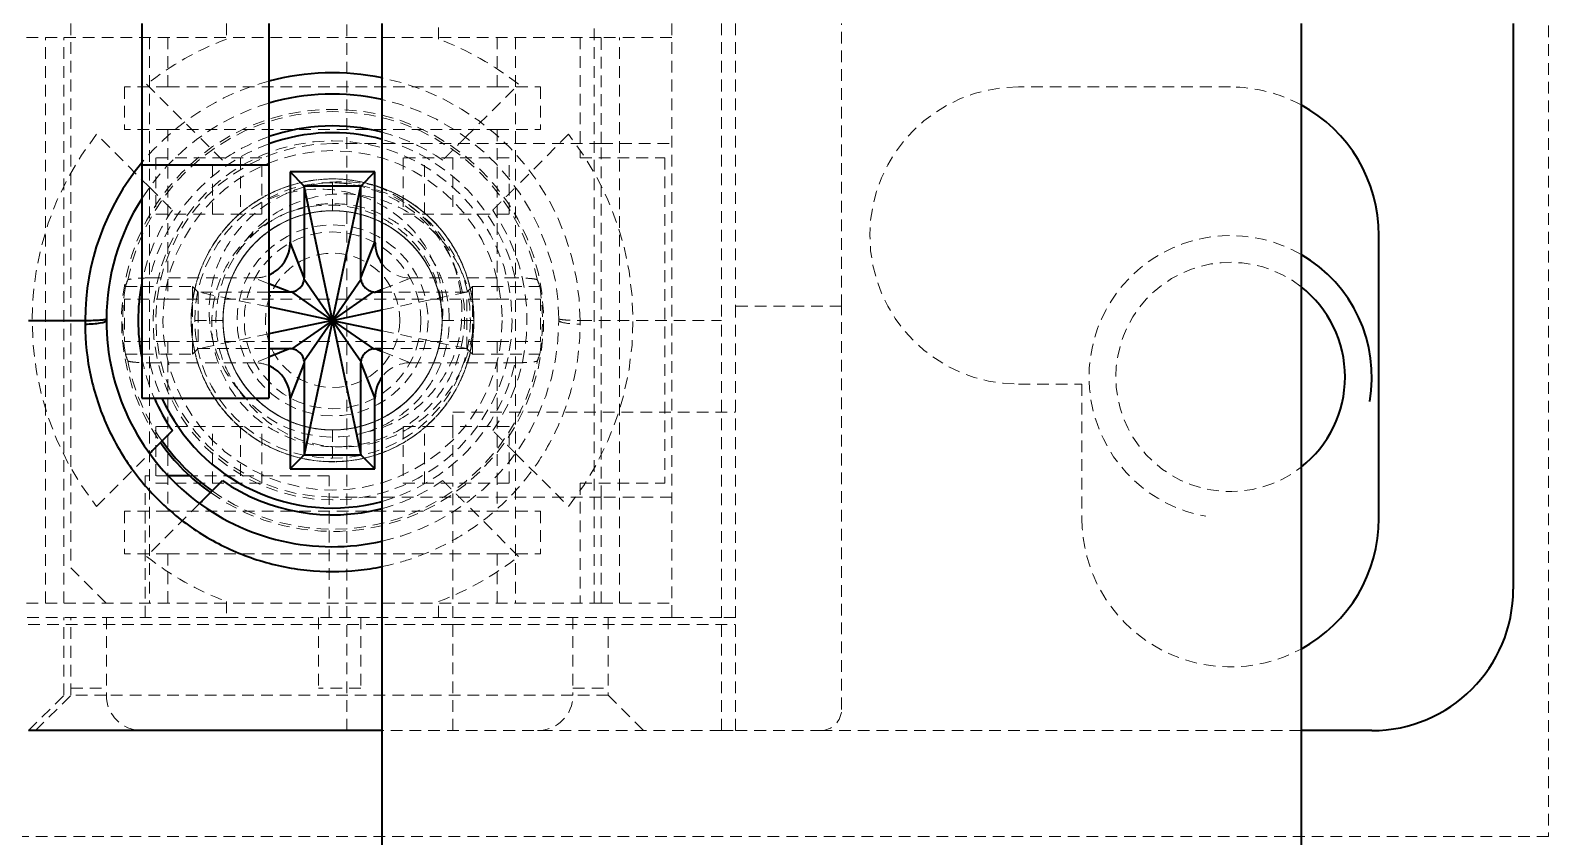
# Model space of a CAD drawing. Header units: inches. Extents: x 6934 to 18973, y 4254 to 7629.
# Drawn here: x 17122.8 to 17144.28, y 4811.45 to 4822.85 of the extents above; entities that cross this region are included whole.
import ezdxf

# ---------------------------------------------------------------- set-up
doc = ezdxf.new("R2010")
doc.units = ezdxf.units.IN
doc.header["$MEASUREMENT"] = 0
doc.linetypes.add('입력 정류부 ASSY$0$DASHED', pattern=[0.2067, 0.1654, -0.0413])
for name, color, linetype, lineweight, true_color in [('입력 정류부 ASSY$0$가려진 것(ISO)', 2, '입력 정류부 ASSY$0$DASHED', 18, 0xffff00), ('입력 정류부 ASSY$0$가려진 좁은 것(ISO)', 2, '입력 정류부 ASSY$0$DASHED', 18, 0xffff00), ('입력 정류부 ASSY$0$가시적인 것(ISO)', 3, 'Continuous', 40, 0x00ff00), ('입력 정류부 ASSY$0$가시적인 좁은 것(ISO)', 3, 'Continuous', 35, 0x00ff00)]:
    doc.layers.add(name, color=color, linetype=linetype, lineweight=lineweight, true_color=true_color)

# ---------------------------------------------------------------- blocks, each defined once
blk = doc.blocks.new('입력 정류부 ASSY')
at = {"layer": '입력 정류부 ASSY$0$가려진 것(ISO)'}
for p, q in [((490.204, 563.44), (490.204, 551.44)), ((469.304, 562.94), (469.304, 555.24)), ((471.504, 562.94), (471.504, 562.717)), ((473.204, 552.94), (473.204, 562.94)), ((474.504, 562.717), (474.504, 562.94)), ((476.704, 554.74), (476.704, 562.94)), ((477.804, 562.94), (477.804, 554.54)), ((478.504, 562.94), (478.504, 558.74)), ((478.704, 562.94), (478.704, 558.94)), ((480.204, 558.94), (480.204, 562.94)), ((476.804, 562.74), (468.504, 562.74)), ((476.504, 562.74), (476.504, 561.04)), ((477.804, 562.74), (476.804, 562.74)), ((470.062, 562.04), (470.062, 561.44)), ((470.675, 562.04), (470.062, 562.04)), ((470.374, 562.078), (471.123, 561.329)), ((470.675, 562.04), (475.334, 562.04)), ((474.886, 561.329), (475.635, 562.078)), ((475.334, 562.04), (475.946, 562.04)), ((475.946, 562.04), (475.946, 561.44)), ((485.704, 562.04), (482.704, 562.04)), ((470.416, 560.622), (469.666, 561.371)), ((470.675, 561.44), (470.062, 561.44)), ((470.675, 561.44), (475.334, 561.44)), ((475.334, 561.44), (475.946, 561.44)), ((476.342, 561.371), (475.593, 560.622)), ((476.804, 561.24), (473.004, 561.24)), ((476.804, 556.24), (476.804, 561.24)), ((476.804, 561.24), (477.804, 561.24)), ((470.504, 561.04), (470.504, 560.24)), ((472.004, 561.04), (470.504, 561.04)), ((471.304, 560.24), (471.304, 561.04)), ((472.004, 560.24), (472.004, 561.04)), ((474.004, 561.04), (474.004, 560.24)), ((475.504, 561.04), (474.004, 561.04)), ((474.704, 561.04), (474.704, 560.24)), ((475.504, 560.24), (475.504, 561.04)), ((476.504, 561.04), (477.704, 561.04)), ((477.704, 561.04), (477.704, 556.44)), ((470.504, 560.24), (472.004, 560.24)), ((474.004, 560.24), (475.504, 560.24)), ((470.075, 559.22), (470.297, 559.22)), ((470.304, 559.22), (471.024, 559.22)), ((470.42, 559.34), (471.899, 559.34)), ((471.024, 558.26), (471.024, 559.22)), ((471.104, 559.14), (471.024, 559.22)), ((474.109, 559.34), (475.588, 559.34)), ((474.904, 559.14), (474.984, 559.22)), ((474.984, 559.22), (475.934, 559.22)), ((474.984, 558.26), (474.984, 559.22)), ((470.062, 559.04), (470.062, 558.44)), ((470.675, 559.04), (470.062, 559.04)), ((470.675, 559.04), (475.334, 559.04)), ((471.104, 559.14), (471.104, 558.34)), ((472.104, 559.14), (471.104, 559.14)), ((472.104, 558.93), (471.104, 559.14)), ((474.904, 559.14), (473.704, 559.14)), ((473.704, 558.888), (474.904, 559.14)), ((474.904, 558.34), (474.904, 559.14)), ((475.334, 559.04), (475.946, 559.04)), ((475.946, 559.04), (475.946, 558.44)), ((480.204, 558.94), (478.704, 558.94)), ((478.704, 552.94), (478.704, 558.94)), ((480.204, 553.24), (480.204, 558.94)), ((473.704, 558.593), (474.904, 558.34)), ((476.504, 558.74), (478.504, 558.74)), ((478.504, 552.94), (478.504, 558.74)), ((470.675, 558.44), (470.062, 558.44)), ((470.675, 558.44), (475.334, 558.44)), ((472.104, 558.551), (471.104, 558.34)), ((475.334, 558.44), (475.946, 558.44)), ((470.075, 558.26), (470.297, 558.26)), ((470.304, 558.26), (471.024, 558.26)), ((471.899, 558.14), (470.42, 558.14)), ((471.104, 558.34), (471.024, 558.26)), ((471.104, 558.34), (472.104, 558.34)), ((473.704, 558.34), (474.904, 558.34)), ((475.588, 558.14), (474.109, 558.14)), ((474.904, 558.34), (474.984, 558.26)), ((474.984, 558.26), (475.934, 558.26)), ((482.704, 557.84), (483.604, 557.84)), ((483.604, 557.84), (483.604, 555.94)), ((474.704, 557.24), (474.704, 557.44)), ((474.704, 557.44), (478.704, 557.44)), ((470.504, 557.24), (470.504, 556.44)), ((472.004, 557.24), (470.504, 557.24)), ((471.304, 556.44), (471.304, 557.24)), ((472.004, 556.44), (472.004, 557.24)), ((474.004, 557.24), (474.004, 556.44)), ((475.504, 557.24), (474.004, 557.24)), ((474.704, 557.24), (474.704, 556.44)), ((475.504, 556.44), (475.504, 557.24)), ((469.666, 556.109), (470.416, 556.859)), ((475.593, 556.859), (476.342, 556.109)), ((470.354, 554.54), (470.354, 556.54)), ((470.681, 556.54), (470.354, 556.54)), ((470.504, 556.44), (472.004, 556.44)), ((472.954, 556.54), (470.985, 556.54)), ((472.954, 554.54), (472.954, 556.54)), ((474.004, 556.44), (475.504, 556.44)), ((474.704, 552.94), (474.704, 556.44)), ((476.504, 556.44), (476.504, 554.74)), ((476.504, 556.44), (477.704, 556.44)), ((476.804, 556.24), (473.004, 556.24)), ((477.804, 556.24), (476.804, 556.24)), ((470.062, 556.04), (470.062, 555.44)), ((470.675, 556.04), (470.062, 556.04)), ((471.123, 556.152), (470.374, 555.402)), ((470.675, 556.04), (475.334, 556.04)), ((475.635, 555.402), (474.886, 556.152)), ((475.334, 556.04), (475.946, 556.04)), ((475.946, 556.04), (475.946, 555.44)), ((470.675, 555.44), (470.062, 555.44)), ((470.675, 555.44), (475.334, 555.44)), ((475.334, 555.44), (475.946, 555.44)), ((469.304, 555.24), (469.804, 554.74)), ((476.804, 554.74), (468.504, 554.74)), ((471.504, 554.764), (471.504, 554.54)), ((474.504, 554.54), (474.504, 554.764)), ((476.804, 554.74), (477.804, 554.74)), ((471.504, 554.54), (467.904, 554.54)), ((469.204, 553.44), (469.204, 554.54)), ((469.304, 553.44), (469.304, 554.54)), ((469.804, 554.54), (469.804, 553.44)), ((471.504, 554.54), (474.504, 554.54)), ((472.804, 554.54), (472.804, 553.54)), ((473.404, 554.54), (473.404, 553.54)), ((477.804, 554.54), (474.504, 554.54)), ((476.404, 554.54), (476.404, 553.44)), ((476.904, 554.54), (476.904, 553.44)), ((478.504, 554.54), (477.804, 554.54)), ((478.704, 554.54), (478.504, 554.54)), ((474.704, 554.44), (449.704, 554.44)), ((474.704, 554.44), (478.704, 554.44)), ((468.704, 552.94), (469.204, 553.44)), ((468.804, 552.94), (469.304, 553.44)), ((469.304, 553.54), (469.804, 553.54)), ((469.804, 553.44), (469.304, 553.44)), ((473.404, 553.54), (472.804, 553.54)), ((476.404, 553.54), (476.904, 553.54)), ((476.904, 553.44), (476.404, 553.44)), ((476.904, 553.44), (477.404, 552.94)), ((478.504, 552.94), (473.704, 552.94)), ((478.504, 552.94), (478.704, 552.94)), ((478.704, 552.94), (479.904, 552.94)), ((486.704, 552.94), (479.904, 552.94))]:
    blk.add_line(p, q, dxfattribs=at)
for radius in [2.539, 2.4, 1.95, 1.35, 1.25, 0.95]:
    blk.add_circle((473.004, 558.74), radius, dxfattribs=at)
for centre, radius, start, end in [((473.004, 558.74), 4.25, 110.6673, 128.2437), ((473.004, 558.74), 4.25, 51.7563, 69.3327), ((482.704, 559.94), 2.1, 90, 270), ((485.704, 559.94), 2.1, 61.5631, 90), ((473.004, 558.74), 3.2, 106.3348, 147.5383), ((473.004, 558.74), 3.2, 0.4297, 77.3644), ((473.004, 558.74), 2.986, 234.6398, 215.3602), ((473.004, 558.74), 4.25, 141.7563, 218.2437), ((473.004, 558.74), 2.75, 55.4757, 75.2533), ((473.004, 558.74), 4.25, 321.7563, 38.2437), ((473.004, 558.74), 2.5, 90, 270), ((473.004, 558.74), 2.75, 109.1033, 124.5243), ((473.004, 558.74), 2.75, 145.4757, 169.0575), ((473.004, 558.74), 1.55, 0.0859, 0), ((473.004, 558.74), 2.75, 325.4757, 34.5243), ((485.704, 557.94), 2, 60, 260), ((485.704, 557.94), 1.621, 51.9097, 308.0903), ((473.004, 558.74), 2.969, 170.6948, 189.3052), ((473.004, 558.74), 2.969, 350.6948, 9.3052), ((473.004, 558.74), 2.75, 190.9425, 203.5782), ((473.004, 558.74), 1.65, 217.486, 286.5238), ((473.004, 558.74), 2.75, 284.7467, 304.5243), ((485.704, 555.94), 2.1, 180, 298.4369), ((473.004, 558.74), 4.25, 231.7563, 249.3327), ((473.004, 558.74), 4.25, 290.6673, 308.2437), ((470.304, 553.44), 0.5, 180, 270), ((475.904, 553.44), 0.5, 270, 0), ((479.904, 553.24), 0.3, 270, 0)]:
    blk.add_arc(centre, radius, start, end, dxfattribs=at)
for centre, major_axis, ratio, start_param, end_param in [((474.143, 559.879), (0.393, 0.393), 0.939231, 3.006719, 3.895664), ((738.557, 558.338), (-268.637, -0.023), 0.099501, 6.245907, 6.249295), ((471.866, 559.879), (-0.393, 0.393), 0.939231, 2.387521, 2.783847), ((207.451, 558.338), (268.637, -0.023), 0.099501, 0.03389, 0.037279), ((473.004, 558.74), (3.2, 0), 1, 3.141592, 3.141743), ((473.004, 558.74), (3.2, 0), 1, 4.932922, 6.283186), ((738.557, 559.143), (-268.637, 0.023), 0.099501, 0.03389, 0.037279), ((471.866, 557.602), (-0.393, -0.393), 0.939231, 3.499338, 3.895664), ((474.143, 557.602), (0.393, -0.393), 0.939231, 2.387521, 3.276467), ((207.451, 559.143), (268.637, 0.023), 0.099501, 6.245907, 6.249295)]:
    blk.add_ellipse(centre, major_axis=major_axis, ratio=ratio, start_param=start_param, end_param=end_param, dxfattribs=at)
for points, weights in [([(471.446, 561.006), (471.297, 561.155), (471.123, 561.329)], [1.33228603951, 1.25233484819, 1.17025125092]), ([(474.886, 561.329), (474.712, 561.155), (474.563, 561.006)], [1.17025125095, 1.25233484818, 1.33228603948]), ([(470.416, 560.622), (470.589, 560.448), (470.739, 560.299)], [1.17025125093, 1.25233484816, 1.33228603946]), ([(475.27, 560.299), (475.419, 560.448), (475.593, 560.622)], [1.33228603951, 1.25233484819, 1.17025125092]), ([(475.593, 556.859), (475.419, 557.032), (475.27, 557.182)], [1.17025125092, 1.25233484819, 1.33228603951]), ([(474.563, 556.475), (474.712, 556.325), (474.886, 556.152)], [1.33228603946, 1.25233484816, 1.17025125093])]:
    blk.add_rational_spline(points, weights, degree=2, dxfattribs=at)
for points, knots in [([(475.003, 558.739), (475.003, 558.938), (474.974, 559.135), (474.859, 559.512), (474.774, 559.692), (474.59, 559.965), (474.506, 560.067), (474.244, 560.326), (474.03, 560.478), (473.631, 560.645), (473.481, 560.689), (473.203, 560.734), (473.076, 560.743), (472.689, 560.731), (472.43, 560.672), (472.05, 560.504), (471.916, 560.426), (471.689, 560.252), (471.594, 560.163), (471.338, 559.873), (471.206, 559.649), (471.056, 559.23), (470.991, 558.974), (471.019, 558.401), (471.078, 558.141), (471.257, 557.757), (471.335, 557.629), (471.504, 557.411), (471.592, 557.318), (471.886, 557.063), (472.118, 556.93), (472.485, 556.806), (472.607, 556.776), (473.035, 556.717), (473.29, 556.754), (473.726, 556.858), (473.955, 556.967), (474.412, 557.283), (474.576, 557.49), (474.809, 557.85), (474.914, 558.089), (474.992, 558.486), (475.004, 558.613), (475.004, 558.867), (474.992, 558.994), (474.918, 559.374), (474.817, 559.619), (474.536, 560.051), (474.359, 560.234), (474.043, 560.453), (473.93, 560.516), (473.622, 560.652), (473.42, 560.706), (472.953, 560.757), (472.694, 560.733), (472.214, 560.591), (471.976, 560.477), (471.657, 560.224), (471.564, 560.134), (471.393, 559.932), (471.316, 559.82), (471.126, 559.472), (471.047, 559.219), (470.989, 558.706), (471.009, 558.452), (471.112, 558.082), (471.159, 557.961), (471.312, 557.656), (471.436, 557.483), (471.677, 557.239), (471.778, 557.155), (472.092, 556.944), (472.324, 556.845), (472.836, 556.729), (473.101, 556.728), (473.478, 556.793), (473.607, 556.829), (473.972, 556.973), (474.195, 557.114), (474.571, 557.471), (474.72, 557.682), (474.883, 558.049), (474.926, 558.185), (474.985, 558.46), (475, 558.6), (475.001, 558.74)], [0.000007, 0.000007, 0.000007, 0.000007, 0.059582, 0.059582, 0.118821, 0.118821, 0.158155, 0.158155, 0.229336, 0.229336, 0.268735, 0.268735, 0.301028, 0.301028, 0.366976, 0.366976, 0.406311, 0.406311, 0.439283, 0.439283, 0.504207, 0.504207, 0.552518, 0.552518, 0.589706, 0.589706, 0.609756, 0.609756, 0.626991, 0.626991, 0.662667, 0.662667, 0.679781, 0.679781, 0.721417, 0.721417, 0.783482, 0.783482, 0.869921, 0.869921, 0.97609, 0.97609, 1.024938, 1.024938, 1.073527, 1.073527, 1.173463, 1.173463, 1.271705, 1.271705, 1.321067, 1.321067, 1.401021, 1.401021, 1.502193, 1.502193, 1.59454, 1.59454, 1.637187, 1.637187, 1.682247, 1.682247, 1.768915, 1.768915, 1.854267, 1.854267, 1.897098, 1.897098, 1.967955, 1.967955, 2.011749, 2.011749, 2.094026, 2.094026, 2.186933, 2.186933, 2.23734, 2.23734, 2.334908, 2.334908, 2.433523, 2.433523, 2.487015, 2.487015, 2.540015, 2.540015, 2.540015, 2.540015]), ([(475.003, 558.74), (475.002, 558.891), (474.985, 559.043), (474.919, 559.331), (474.871, 559.468), (474.754, 559.716), (474.688, 559.828), (474.533, 560.036), (474.446, 560.132), (474.15, 560.399), (473.913, 560.539), (473.536, 560.672), (473.409, 560.703), (472.984, 560.762), (472.738, 560.73), (472.313, 560.633), (472.072, 560.526), (471.74, 560.296), (471.63, 560.201), (471.344, 559.889), (471.211, 559.656), (471.086, 559.312), (471.056, 559.198), (471.005, 558.907), (470.997, 558.728), (471.041, 558.256), (471.13, 558.013), (471.332, 557.627), (471.464, 557.449), (471.721, 557.202), (471.83, 557.116), (472.104, 556.945), (472.273, 556.87), (472.702, 556.748), (472.969, 556.726), (473.393, 556.773), (473.554, 556.81), (473.965, 556.965), (474.168, 557.103), (474.462, 557.361), (474.585, 557.505), (474.777, 557.802), (474.85, 557.953), (474.998, 558.396), (475.012, 558.658), (474.988, 559.022), (474.961, 559.174), (474.88, 559.442), (474.832, 559.56), (474.729, 559.757), (474.678, 559.838), (474.566, 559.993), (474.504, 560.066), (474.348, 560.225), (474.251, 560.308), (473.928, 560.531), (473.68, 560.64), (473.327, 560.716), (473.232, 560.729), (473.014, 560.744), (472.892, 560.74), (472.646, 560.711), (472.521, 560.683), (472.245, 560.595), (472.097, 560.528), (471.778, 560.333), (471.575, 560.172), (471.241, 559.719), (471.127, 559.473), (471.025, 559.055), (471.005, 558.894), (471.006, 558.58), (471.023, 558.427), (471.093, 558.132), (471.145, 557.992), (471.328, 557.622), (471.492, 557.409), (471.785, 557.151), (471.887, 557.077), (472.11, 556.947), (472.23, 556.892), (472.475, 556.809), (472.599, 556.779), (472.881, 556.74), (473.039, 556.737), (473.409, 556.771), (473.664, 556.828), (474.094, 557.053), (474.247, 557.164), (474.585, 557.487), (474.734, 557.709), (474.941, 558.176), (474.997, 558.429), (475.008, 558.951), (474.962, 559.213), (474.785, 559.68), (474.652, 559.91), (474.343, 560.234), (474.219, 560.335), (473.94, 560.514), (473.784, 560.588), (473.621, 560.641)], [-3.390178, -3.390178, -3.390178, -3.390178, -3.371636, -3.371636, -3.353997, -3.353997, -3.338157, -3.338157, -3.322382, -3.322382, -3.289638, -3.289638, -3.273696, -3.273696, -3.237281, -3.237281, -3.184004, -3.184004, -3.154198, -3.154198, -3.097138, -3.097138, -3.070006, -3.070006, -3.029066, -3.029066, -2.960825, -2.960825, -2.892156, -2.892156, -2.848915, -2.848915, -2.790998, -2.790998, -2.707711, -2.707711, -2.655539, -2.655539, -2.56855, -2.56855, -2.487686, -2.487686, -2.416001, -2.416001, -2.286286, -2.286286, -2.191721, -2.191721, -2.113793, -2.113793, -2.054865, -2.054865, -1.996119, -1.996119, -1.91739, -1.91739, -1.753633, -1.753633, -1.694344, -1.694344, -1.618881, -1.618881, -1.539938, -1.539938, -1.439192, -1.439192, -1.307156, -1.307156, -1.188354, -1.188354, -1.11572, -1.11572, -1.047455, -1.047455, -0.980954, -0.980954, -0.86399, -0.86399, -0.807694, -0.807694, -0.748738, -0.748738, -0.691828, -0.691828, -0.621275, -0.621275, -0.525499, -0.525499, -0.46514, -0.46514, -0.375145, -0.375145, -0.280571, -0.280571, -0.186369, -0.186369, -0.099543, -0.099543, -0.051517, -0.051517, 0, 0, 0, 0]), ([(471.693, 557.739), (471.61, 557.83), (471.505, 557.965), (471.345, 558.312), (471.297, 558.48), (471.235, 558.941), (471.277, 559.178), (471.361, 559.49), (471.444, 559.722), (471.776, 560.155), (471.961, 560.318), (472.402, 560.576), (472.642, 560.649), (473.114, 560.718), (473.371, 560.705), (473.621, 560.642)], [0.0003867, 0.0003867, 0.0003867, 0.0003867, 0.036933, 0.036933, 0.0670381, 0.0670381, 0.1181535, 0.1181535, 0.1677528, 0.1677528, 0.2070199, 0.2070199, 0.2508461, 0.2508461, 0.3025255, 0.3025255, 0.3025255, 0.3025255]), ([(474.554, 558.743), (474.558, 558.876), (474.545, 559.01), (474.485, 559.271), (474.438, 559.397), (474.28, 559.699), (474.149, 559.861), (473.911, 560.061), (473.825, 560.12), (473.548, 560.273), (473.344, 560.337), (472.923, 560.383), (472.71, 560.366), (472.301, 560.25), (472.109, 560.151), (471.768, 559.885), (471.624, 559.718), (471.406, 559.335), (471.336, 559.122), (471.281, 558.68), (471.297, 558.456), (471.384, 558.132), (471.424, 558.027), (471.569, 557.734), (471.706, 557.548), (471.976, 557.312), (472.069, 557.245), (472.269, 557.131), (472.374, 557.083), (472.701, 556.972), (472.931, 556.942), (473.276, 556.962), (473.391, 556.98), (473.617, 557.038), (473.727, 557.078), (474.047, 557.232), (474.24, 557.376), (474.561, 557.734), (474.686, 557.945), (474.846, 558.4), (474.881, 558.64), (474.858, 559.122), (474.8, 559.359), (474.646, 559.692), (474.583, 559.799), (474.365, 560.098), (474.183, 560.267), (473.83, 560.486), (473.674, 560.557), (473.345, 560.655), (473.175, 560.682), (473.004, 560.686)], [-1.467475, -1.467475, -1.467475, -1.467475, -1.421358, -1.421358, -1.374964, -1.374964, -1.303542, -1.303542, -1.267757, -1.267757, -1.194711, -1.194711, -1.122411, -1.122411, -1.049221, -1.049221, -0.974178, -0.974178, -0.897563, -0.897563, -0.821369, -0.821369, -0.782976, -0.782976, -0.709701, -0.709701, -0.675322, -0.675322, -0.64062, -0.64062, -0.571763, -0.571763, -0.536741, -0.536741, -0.501709, -0.501709, -0.430115, -0.430115, -0.35782, -0.35782, -0.286329, -0.286329, -0.213765, -0.213765, -0.176539, -0.176539, -0.102866, -0.102866, -0.051425, -0.051425, -0.000047, -0.000047, -0.000047, -0.000047]), ([(475.003, 558.739), (474.985, 558.977), (474.926, 559.213), (474.751, 559.598), (474.63, 559.801), (474.251, 560.169), (474.04, 560.306), (473.589, 560.488), (473.365, 560.531), (472.909, 560.526), (472.684, 560.481), (472.3, 560.326), (472.136, 560.227), (471.855, 559.98), (471.738, 559.834), (471.647, 559.675)], [0.0000003, 0.0000003, 0.0000003, 0.0000003, 0.0716294, 0.0716294, 0.1268768, 0.1268768, 0.1753995, 0.1753995, 0.2224904, 0.2224904, 0.2683989, 0.2683989, 0.3069655, 0.3069655, 0.3443353, 0.3443353, 0.3443353, 0.3443353]), ([(474.554, 558.74), (474.582, 558.968), (474.558, 559.206), (474.483, 559.43), (474.409, 559.654), (474.285, 559.864), (474.115, 560.044), (473.945, 560.224), (473.728, 560.372), (473.491, 560.467), (473.254, 560.562), (472.997, 560.605), (472.738, 560.594), (472.479, 560.583), (472.218, 560.517), (471.979, 560.399)], [0, 0, 0, 0, 0.2, 0.2, 0.2, 0.4, 0.4, 0.4, 0.6, 0.6, 0.6, 0.8, 0.8, 0.8, 1, 1, 1, 1]), ([(473.004, 560.686), (472.98, 560.687), (472.956, 560.687), (472.907, 560.686), (472.883, 560.686), (472.859, 560.685)], [-0.01457087, -0.01457087, -0.01457087, -0.01457087, -0.00729764, -0.00729764, -0.00001596, -0.00001596, -0.00001596, -0.00001596]), ([(473.62, 560.64), (473.825, 560.557), (474.017, 560.439), (474.326, 560.171), (474.474, 560.009), (474.715, 559.578), (474.792, 559.335), (474.846, 558.861), (474.832, 558.631), (474.712, 558.168), (474.603, 557.973), (474.364, 557.651), (474.209, 557.504), (473.852, 557.271), (473.666, 557.198), (473.473, 557.159)], [0.0000368, 0.0000368, 0.0000368, 0.0000368, 0.066496, 0.066496, 0.1229128, 0.1229128, 0.1807284, 0.1807284, 0.2333007, 0.2333007, 0.29152, 0.29152, 0.3555191, 0.3555191, 0.4215744, 0.4215744, 0.4215744, 0.4215744]), ([(473.474, 557.158), (473.656, 557.213), (473.828, 557.298), (474.153, 557.537), (474.298, 557.694), (474.465, 557.966), (474.512, 558.062), (474.587, 558.262), (474.615, 558.366), (474.667, 558.68), (474.661, 558.895), (474.591, 559.206), (474.558, 559.307), (474.436, 559.583), (474.327, 559.746), (474.118, 559.963), (474.037, 560.032), (473.863, 560.153), (473.77, 560.205), (473.479, 560.335), (473.269, 560.383), (472.949, 560.393), (472.842, 560.386), (472.528, 560.334), (472.327, 560.26), (472.055, 560.094), (471.969, 560.029), (471.811, 559.885), (471.74, 559.806), (471.551, 559.55), (471.46, 559.358), (471.38, 559.051), (471.364, 558.946), (471.346, 558.649), (471.367, 558.458), (471.449, 558.179), (471.486, 558.085), (471.577, 557.905), (471.631, 557.819), (471.693, 557.739)], [-0.8404494, -0.8404494, -0.8404494, -0.8404494, -0.783137, -0.783137, -0.7194337, -0.7194337, -0.687226, -0.687226, -0.6552146, -0.6552146, -0.5913606, -0.5913606, -0.5594308, -0.5594308, -0.5008563, -0.5008563, -0.4689192, -0.4689192, -0.4371665, -0.4371665, -0.3730272, -0.3730272, -0.3409886, -0.3409886, -0.2773983, -0.2773983, -0.2451589, -0.2451589, -0.21318, -0.21318, -0.1498121, -0.1498121, -0.1178841, -0.1178841, -0.0605763, -0.0605763, -0.0304348, -0.0304348, -0.0000152, -0.0000152, -0.0000152, -0.0000152]), ([(473.004, 560.29), (472.882, 560.29), (472.76, 560.276), (472.521, 560.218), (472.406, 560.175), (472.122, 560.028), (471.963, 559.904), (471.673, 559.571), (471.584, 559.38), (471.472, 559.04), (471.444, 558.844), (471.471, 558.436), (471.526, 558.235), (471.706, 557.869), (471.83, 557.708), (472.135, 557.443), (472.311, 557.34), (472.727, 557.196), (472.936, 557.183), (473.3, 557.207), (473.492, 557.256), (473.853, 557.427), (474.02, 557.553), (474.254, 557.813), (474.379, 557.98), (474.531, 558.409), (474.561, 558.612), (474.543, 559.022), (474.492, 559.219), (474.319, 559.582), (474.202, 559.743), (473.889, 560.034), (473.703, 560.134), (473.381, 560.252), (473.183, 560.298), (472.748, 560.282), (472.546, 560.234), (472.174, 560.065), (472.008, 559.945), (471.735, 559.65), (471.628, 559.479), (471.469, 559.067), (471.451, 558.856), (471.46, 558.555), (471.483, 558.348), (471.667, 557.931), (471.787, 557.761), (472.052, 557.507), (472.217, 557.383), (472.63, 557.224), (472.83, 557.188), (473.267, 557.194), (473.466, 557.252), (473.799, 557.397), (473.963, 557.507), (474.237, 557.781), (474.348, 557.945), (474.493, 558.278), (474.55, 558.477), (474.557, 558.914), (474.521, 559.115), (474.361, 559.528), (474.237, 559.693), (473.984, 559.957), (473.813, 560.077), (473.396, 560.261), (473.189, 560.284), (472.888, 560.294), (472.678, 560.275), (472.266, 560.117), (472.095, 560.01), (471.799, 559.736), (471.679, 559.57), (471.511, 559.198), (471.463, 558.997), (471.447, 558.562), (471.492, 558.364), (471.61, 558.042), (471.71, 557.856), (472.001, 557.543), (472.163, 557.425), (472.525, 557.252), (472.722, 557.202), (473.132, 557.183), (473.335, 557.214), (473.765, 557.366), (473.932, 557.491), (474.192, 557.725), (474.317, 557.892), (474.489, 558.253), (474.537, 558.445), (474.561, 558.809), (474.549, 559.018), (474.404, 559.434), (474.302, 559.609), (474.037, 559.915), (473.875, 560.038), (473.509, 560.219), (473.309, 560.273), (472.9, 560.301), (472.705, 560.272), (472.365, 560.161), (472.173, 560.072), (471.84, 559.782), (471.716, 559.623), (471.57, 559.339), (471.526, 559.223), (471.469, 558.985), (471.455, 558.863), (471.455, 558.74)], [0.000047, 0.000047, 0.000047, 0.000047, 0.036804, 0.036804, 0.073743, 0.073743, 0.13349, 0.13349, 0.207286, 0.207286, 0.292956, 0.292956, 0.378087, 0.378087, 0.463171, 0.463171, 0.546088, 0.546088, 0.646143, 0.646143, 0.760271, 0.760271, 0.880105, 0.880105, 0.964732, 0.964732, 1.03175, 1.03175, 1.101243, 1.101243, 1.167328, 1.167328, 1.245663, 1.245663, 1.318857, 1.318857, 1.382695, 1.382695, 1.447469, 1.447469, 1.509973, 1.509973, 1.586951, 1.586951, 1.649574, 1.649574, 1.700346, 1.700346, 1.740808, 1.740808, 1.774044, 1.774044, 1.813539, 1.813539, 1.858727, 1.858727, 1.903914, 1.903914, 1.94341, 1.94341, 1.976645, 1.976645, 2.017108, 2.017108, 2.067879, 2.067879, 2.130502, 2.130502, 2.20748, 2.20748, 2.269984, 2.269984, 2.334758, 2.334758, 2.398596, 2.398596, 2.471791, 2.471791, 2.550126, 2.550126, 2.61621, 2.61621, 2.685703, 2.685703, 2.752722, 2.752722, 2.837348, 2.837348, 2.957183, 2.957183, 3.07131, 3.07131, 3.171365, 3.171365, 3.254282, 3.254282, 3.339367, 3.339367, 3.424497, 3.424497, 3.510168, 3.510168, 3.583963, 3.583963, 3.64371, 3.64371, 3.680662, 3.680662, 3.717405, 3.717405, 3.717405, 3.717405]), ([(471.455, 558.74), (471.455, 558.618), (471.469, 558.496), (471.526, 558.257), (471.57, 558.142), (471.716, 557.857), (471.84, 557.699), (472.173, 557.409), (472.365, 557.32), (472.705, 557.208), (472.9, 557.18), (473.309, 557.207), (473.509, 557.262), (473.875, 557.442), (474.037, 557.566), (474.302, 557.871), (474.404, 558.047), (474.549, 558.463), (474.561, 558.672), (474.537, 559.036), (474.489, 559.228), (474.317, 559.589), (474.192, 559.756), (473.932, 559.99), (473.765, 560.115), (473.335, 560.267), (473.132, 560.297), (472.722, 560.279), (472.525, 560.228), (472.163, 560.055), (472.001, 559.938), (471.71, 559.625), (471.61, 559.439), (471.492, 559.117), (471.447, 558.919), (471.463, 558.484), (471.511, 558.282), (471.679, 557.91), (471.799, 557.744), (472.095, 557.471), (472.266, 557.364), (472.678, 557.205), (472.888, 557.187), (473.189, 557.196), (473.396, 557.219), (473.813, 557.403), (473.984, 557.523), (474.237, 557.788), (474.361, 557.953), (474.521, 558.366), (474.557, 558.566), (474.55, 559.003), (474.493, 559.202), (474.348, 559.535), (474.237, 559.699), (473.963, 559.973), (473.799, 560.084), (473.466, 560.229), (473.267, 560.286), (472.83, 560.293), (472.63, 560.257), (472.217, 560.097), (472.052, 559.973), (471.787, 559.72), (471.667, 559.549), (471.483, 559.132), (471.46, 558.925), (471.451, 558.624), (471.469, 558.414), (471.628, 558.002), (471.735, 557.831), (472.008, 557.535), (472.174, 557.415), (472.546, 557.247), (472.748, 557.199), (473.183, 557.183), (473.381, 557.228), (473.703, 557.346), (473.889, 557.446), (474.202, 557.737), (474.319, 557.899), (474.492, 558.261), (474.543, 558.458), (474.561, 558.868), (474.531, 559.071), (474.379, 559.501), (474.254, 559.668), (474.02, 559.928), (473.853, 560.053), (473.492, 560.225), (473.3, 560.273), (472.936, 560.297), (472.727, 560.284), (472.311, 560.14), (472.135, 560.038), (471.83, 559.772), (471.706, 559.611), (471.526, 559.245), (471.471, 559.045), (471.444, 558.636), (471.472, 558.441), (471.584, 558.101), (471.673, 557.909), (471.963, 557.576), (472.122, 557.452), (472.406, 557.306), (472.521, 557.262), (472.76, 557.205), (472.882, 557.191), (473.004, 557.191)], [-3.717517, -3.717517, -3.717517, -3.717517, -3.680772, -3.680772, -3.64382, -3.64382, -3.584071, -3.584071, -3.510274, -3.510274, -3.424602, -3.424602, -3.339469, -3.339469, -3.254383, -3.254383, -3.171464, -3.171464, -3.071407, -3.071407, -2.957276, -2.957276, -2.837439, -2.837439, -2.752811, -2.752811, -2.685791, -2.685791, -2.616296, -2.616296, -2.55021, -2.55021, -2.471873, -2.471873, -2.398677, -2.398677, -2.334837, -2.334837, -2.270062, -2.270062, -2.207556, -2.207556, -2.130577, -2.130577, -2.067952, -2.067952, -2.017179, -2.017179, -1.976716, -1.976716, -1.94348, -1.94348, -1.903983, -1.903983, -1.858795, -1.858795, -1.813606, -1.813606, -1.77411, -1.77411, -1.740874, -1.740874, -1.70041, -1.70041, -1.649637, -1.649637, -1.587013, -1.587013, -1.510033, -1.510033, -1.447528, -1.447528, -1.382752, -1.382752, -1.318913, -1.318913, -1.245717, -1.245717, -1.16738, -1.16738, -1.101293, -1.101293, -1.031799, -1.031799, -0.964779, -0.964779, -0.880151, -0.880151, -0.760313, -0.760313, -0.646183, -0.646183, -0.546126, -0.546126, -0.463207, -0.463207, -0.37812, -0.37812, -0.292988, -0.292988, -0.207315, -0.207315, -0.133518, -0.133518, -0.073769, -0.073769, -0.036817, -0.036817, -0.000073, -0.000073, -0.000073, -0.000073]), ([(473.004, 557.191), (473.127, 557.191), (473.249, 557.205), (473.487, 557.262), (473.603, 557.306), (473.887, 557.452), (474.046, 557.576), (474.336, 557.909), (474.425, 558.101), (474.536, 558.441), (474.565, 558.636), (474.537, 559.045), (474.483, 559.245), (474.302, 559.611), (474.179, 559.772), (473.874, 560.038), (473.698, 560.14), (473.282, 560.284), (473.073, 560.297), (472.709, 560.273), (472.517, 560.225), (472.156, 560.053), (471.989, 559.928), (471.755, 559.668), (471.63, 559.501), (471.478, 559.071), (471.447, 558.868), (471.466, 558.458), (471.516, 558.261), (471.689, 557.899), (471.807, 557.737), (472.12, 557.446), (472.306, 557.346), (472.628, 557.228), (472.826, 557.183), (473.261, 557.199), (473.462, 557.247), (473.834, 557.415), (474, 557.535), (474.274, 557.831), (474.381, 558.002), (474.539, 558.414), (474.558, 558.624), (474.548, 558.925), (474.525, 559.132), (474.342, 559.549), (474.222, 559.72), (473.957, 559.973), (473.792, 560.097), (473.379, 560.257), (473.178, 560.293), (472.741, 560.286), (472.542, 560.229), (472.209, 560.084), (472.045, 559.973), (471.771, 559.699), (471.661, 559.535), (471.516, 559.202), (471.458, 559.003), (471.452, 558.566), (471.488, 558.366), (471.647, 557.953), (471.771, 557.788), (472.025, 557.523), (472.195, 557.403), (472.612, 557.219), (472.819, 557.196), (473.12, 557.187), (473.331, 557.205), (473.743, 557.364), (473.914, 557.471), (474.209, 557.744), (474.329, 557.91), (474.498, 558.282), (474.546, 558.484), (474.562, 558.919), (474.516, 559.117), (474.398, 559.439), (474.298, 559.625), (474.007, 559.938), (473.846, 560.055), (473.484, 560.228), (473.286, 560.279), (472.876, 560.297), (472.673, 560.267), (472.244, 560.115), (472.077, 559.99), (471.817, 559.756), (471.691, 559.589), (471.52, 559.228), (471.471, 559.036), (471.447, 558.672), (471.46, 558.463), (471.605, 558.047), (471.707, 557.871), (471.972, 557.566), (472.134, 557.442), (472.499, 557.262), (472.7, 557.207), (473.108, 557.18), (473.304, 557.208), (473.644, 557.32), (473.835, 557.409), (474.168, 557.699), (474.292, 557.857), (474.439, 558.142), (474.482, 558.257), (474.54, 558.496), (474.554, 558.618), (474.554, 558.74)], [-3.71751, -3.71751, -3.71751, -3.71751, -3.680765, -3.680765, -3.643813, -3.643813, -3.584064, -3.584064, -3.510267, -3.510267, -3.424595, -3.424595, -3.339463, -3.339463, -3.254377, -3.254377, -3.171458, -3.171458, -3.071401, -3.071401, -2.95727, -2.95727, -2.837433, -2.837433, -2.752805, -2.752805, -2.685785, -2.685785, -2.616291, -2.616291, -2.550204, -2.550204, -2.471868, -2.471868, -2.398672, -2.398672, -2.334832, -2.334832, -2.270057, -2.270057, -2.207551, -2.207551, -2.130572, -2.130572, -2.067948, -2.067948, -2.017175, -2.017175, -1.976711, -1.976711, -1.943475, -1.943475, -1.903979, -1.903979, -1.85879, -1.85879, -1.813602, -1.813602, -1.774105, -1.774105, -1.740869, -1.740869, -1.700406, -1.700406, -1.649633, -1.649633, -1.587009, -1.587009, -1.510029, -1.510029, -1.447524, -1.447524, -1.382749, -1.382749, -1.318909, -1.318909, -1.245713, -1.245713, -1.167376, -1.167376, -1.10129, -1.10129, -1.031796, -1.031796, -0.964776, -0.964776, -0.880148, -0.880148, -0.760311, -0.760311, -0.64618, -0.64618, -0.546123, -0.546123, -0.463204, -0.463204, -0.378118, -0.378118, -0.292986, -0.292986, -0.207313, -0.207313, -0.133516, -0.133516, -0.073768, -0.073768, -0.036816, -0.036816, -0.000071, -0.000071, -0.000071, -0.000071]), ([(474.554, 558.74), (474.554, 558.849), (474.542, 558.958), (474.497, 559.171), (474.463, 559.274), (474.337, 559.556), (474.22, 559.722), (473.892, 560.036), (473.702, 560.132), (473.373, 560.26), (473.171, 560.295), (472.824, 560.286), (472.615, 560.262), (472.2, 560.08), (472.034, 559.965), (471.741, 559.666), (471.635, 559.488), (471.472, 559.084), (471.453, 558.874), (471.457, 558.578), (471.477, 558.369), (471.657, 557.95), (471.769, 557.784), (472.048, 557.505), (472.214, 557.393), (472.633, 557.213), (472.842, 557.193), (473.138, 557.189), (473.348, 557.208), (473.752, 557.371), (473.93, 557.477), (474.229, 557.77), (474.344, 557.936), (474.526, 558.351), (474.55, 558.56), (474.559, 558.907), (474.524, 559.109), (474.396, 559.438), (474.3, 559.628), (473.986, 559.956), (473.82, 560.073), (473.538, 560.199), (473.435, 560.233), (473.222, 560.278), (473.113, 560.29), (473.004, 560.29)], [-1.467544, -1.467544, -1.467544, -1.467544, -1.434845, -1.434845, -1.402183, -1.402183, -1.342612, -1.342612, -1.266807, -1.266807, -1.160829, -1.160829, -1.086491, -1.086491, -1.028607, -1.028607, -0.964311, -0.964311, -0.876608, -0.876608, -0.795575, -0.795575, -0.733796, -0.733796, -0.672017, -0.672017, -0.590984, -0.590984, -0.50328, -0.50328, -0.438984, -0.438984, -0.381101, -0.381101, -0.306762, -0.306762, -0.200784, -0.200784, -0.124979, -0.124979, -0.065409, -0.065409, -0.032727, -0.032727, -0.000047, -0.000047, -0.000047, -0.000047]), ([(470.42, 559.34), (470.382, 559.34), (470.337, 559.339), (470.266, 559.337), (470.228, 559.334), (470.173, 559.329), (470.147, 559.325), (470.118, 559.318), (470.108, 559.314), (470.107, 559.311)], [-0.04536887, -0.04536887, -0.04536887, -0.04536887, -0.03388591, -0.03388591, -0.02243125, -0.02243125, -0.01111462, -0.01111462, -0.00052219, -0.00052219, -0.00052219, -0.00052219]), ([(475.901, 559.311), (475.9, 559.314), (475.891, 559.318), (475.861, 559.325), (475.835, 559.329), (475.781, 559.334), (475.743, 559.337), (475.672, 559.339), (475.627, 559.34), (475.588, 559.34)], [-0.17980618, -0.17980618, -0.17980618, -0.17980618, -0.16921375, -0.16921375, -0.15789712, -0.15789712, -0.14644246, -0.14644246, -0.1349595, -0.1349595, -0.1349595, -0.1349595]), ([(471.67, 557.769), (471.728, 557.676), (471.794, 557.589), (471.953, 557.416), (472.049, 557.332), (472.288, 557.164), (472.486, 557.053), (472.958, 556.948), (473.193, 556.934), (473.678, 557.017), (473.903, 557.103), (474.368, 557.391), (474.536, 557.586), (474.743, 557.87), (474.828, 558.03), (474.953, 558.374), (474.991, 558.556), (475.004, 558.739)], [0.0045848, 0.0045848, 0.0045848, 0.0045848, 0.0372467, 0.0372467, 0.0751879, 0.0751879, 0.1248691, 0.1248691, 0.1621487, 0.1621487, 0.1969453, 0.1969453, 0.2422713, 0.2422713, 0.2904655, 0.2904655, 0.3390433, 0.3390433, 0.3390433, 0.3390433]), ([(474.554, 558.74), (474.62, 558.74), (474.687, 558.74), (474.821, 558.74), (474.888, 558.74), (474.954, 558.74)], [-0.04630337, -0.04630337, -0.04630337, -0.04630337, -0.0231476, -0.0231476, -0.00002676, -0.00002676, -0.00002676, -0.00002676]), ([(476.204, 558.764), (476.204, 558.761), (476.212, 558.757), (476.227, 558.754), (476.242, 558.751), (476.264, 558.748), (476.292, 558.746), (476.32, 558.744), (476.353, 558.742), (476.389, 558.741), (476.425, 558.74), (476.465, 558.74), (476.504, 558.74)], [0, 0, 0, 0, 0.25, 0.25, 0.25, 0.5, 0.5, 0.5, 0.75, 0.75, 0.75, 1, 1, 1, 1]), ([(470.107, 558.17), (470.108, 558.166), (470.118, 558.162), (470.147, 558.155), (470.173, 558.152), (470.228, 558.146), (470.266, 558.144), (470.337, 558.141), (470.382, 558.14), (470.42, 558.14)], [-0.17980618, -0.17980618, -0.17980618, -0.17980618, -0.16921375, -0.16921375, -0.15789712, -0.15789712, -0.14644246, -0.14644246, -0.1349595, -0.1349595, -0.1349595, -0.1349595]), ([(475.588, 558.14), (475.627, 558.14), (475.672, 558.141), (475.743, 558.144), (475.781, 558.146), (475.835, 558.152), (475.861, 558.155), (475.891, 558.162), (475.9, 558.166), (475.901, 558.17)], [-0.04536887, -0.04536887, -0.04536887, -0.04536887, -0.03388591, -0.03388591, -0.02243125, -0.02243125, -0.01111462, -0.01111462, -0.00052219, -0.00052219, -0.00052219, -0.00052219])]:
    blk.add_open_spline(points, degree=3, knots=knots, dxfattribs=at)
for points in [[(474.554, 558.743), (474.554, 558.742), (474.554, 558.741), (474.554, 558.74)], [(476.204, 558.74), (476.204, 558.744), (476.204, 558.752), (476.204, 558.76), (476.204, 558.764)], [(471.695, 557.736), (471.694, 557.737), (471.694, 557.738), (471.693, 557.739)], [(471.695, 557.736), (471.695, 557.736), (471.695, 557.736), (471.695, 557.736)], [(473.474, 557.158), (473.474, 557.158), (473.474, 557.158), (473.474, 557.158)]]:
    blk.add_open_spline(points, degree=3, dxfattribs=at)
at = {"layer": '입력 정류부 ASSY$0$가려진 좁은 것(ISO)'}
for p, q in [((468.945, 554.74), (468.945, 562.74)), ((469.204, 554.74), (469.204, 562.74)), ((470.416, 562.74), (470.416, 554.74)), ((470.675, 562.74), (470.675, 562.04)), ((475.334, 562.74), (475.334, 562.04)), ((475.592, 562.74), (475.592, 554.74)), ((476.804, 561.24), (476.804, 562.74)), ((477.063, 554.74), (477.063, 562.74)), ((470.675, 561.44), (470.675, 559.04)), ((475.334, 561.44), (475.334, 559.04)), ((471.704, 561.04), (471.704, 560.24)), ((474.304, 560.24), (474.304, 561.04)), ((473.004, 560.29), (473.004, 560.69)), ((473.004, 560.686), (473.004, 560.29)), ((472.104, 559.259), (471.899, 559.34)), ((473.704, 559.179), (474.109, 559.34)), ((471.054, 558.74), (471.454, 558.74)), ((471.454, 558.74), (471.054, 558.74)), ((474.954, 558.74), (475.003, 558.74)), ((475.003, 558.74), (474.954, 558.74)), ((470.675, 558.44), (470.675, 556.04)), ((475.334, 558.44), (475.334, 556.04)), ((472.104, 558.222), (471.899, 558.14)), ((473.704, 558.301), (474.109, 558.14)), ((471.704, 557.24), (471.704, 556.44)), ((473.004, 557.19), (473.004, 556.79)), ((473.004, 556.79), (473.004, 557.19)), ((474.304, 556.44), (474.304, 557.24)), ((476.804, 554.74), (476.804, 556.24)), ((470.675, 555.44), (470.675, 554.74)), ((475.334, 555.44), (475.334, 554.74)), ((476.404, 553.44), (469.804, 553.44)), ((490.204, 551.44), (195.204, 551.44))]:
    blk.add_line(p, q, dxfattribs=at)
for radius, start, end in [(3.5, 104.9006, 140.4823), (3.5, 360, 78.463), (2.953, 11.1405, 168.8595), (2.653, 109.8319, 166.9281), (2.653, 13.0719, 74.7002), (2.953, 191.1405, 215.251), (2.653, 193.0719, 204.4974), (2.953, 234.749, 348.8595), (2.653, 285.2998, 346.9281)]:
    blk.add_arc((473.004, 558.74), radius, start, end, dxfattribs=at)
blk.add_ellipse((476.504, 558.74), major_axis=(-0.3, 0), ratio=0.173648, start_param=0, end_param=1.570849, dxfattribs=at)
for points, knots in [([(473.704, 555.259), (473.829, 555.284), (474.187, 555.378), (474.75, 555.626), (475.345, 556.052), (475.841, 556.594), (476.216, 557.232), (476.451, 557.942), (476.504, 558.435), (476.504, 558.688)], [0.5647947, 0.5647947, 0.5647947, 0.5647947, 0.6, 0.6666667, 0.7333333, 0.8, 0.8666667, 0.9333333, 1, 1, 1, 1]), ([(476.504, 558.688), (476.504, 558.697), (476.504, 558.714), (476.504, 558.732), (476.504, 558.74)], [0, 0, 0, 0, 0.5, 0.9999748, 0.9999748, 0.9999748, 0.9999748])]:
    blk.add_open_spline(points, degree=3, knots=knots, dxfattribs=at)
at = {"layer": '입력 정류부 ASSY$0$가시적인 것(ISO)'}
for p, q in [((470.304, 562.94), (470.304, 560.94)), ((472.104, 562.94), (472.104, 560.94)), ((473.704, 514.94), (473.704, 562.94)), ((486.704, 562.94), (486.704, 525.94)), ((489.704, 562.94), (489.704, 554.94)), ((470.304, 560.94), (472.104, 560.94)), ((470.304, 560.94), (470.304, 557.64)), ((472.104, 560.94), (472.104, 557.64)), ((472.404, 560.84), (472.404, 559.845)), ((473.604, 560.84), (472.404, 560.84)), ((472.604, 560.64), (472.404, 560.84)), ((473.404, 560.64), (473.604, 560.84)), ((473.604, 559.845), (473.604, 560.84)), ((472.604, 560.64), (472.604, 559.342)), ((473.404, 560.64), (472.604, 560.64)), ((473.004, 558.74), (472.604, 560.64)), ((473.004, 558.74), (473.404, 560.64)), ((473.404, 559.342), (473.404, 560.64)), ((487.804, 555.94), (487.804, 559.94)), ((470.297, 559.22), (470.304, 559.22)), ((472.402, 559.14), (472.104, 559.14)), ((473.704, 559.14), (473.606, 559.14)), ((473.004, 558.74), (472.104, 558.93)), ((473.004, 558.74), (473.704, 558.888)), ((468.704, 558.74), (469.504, 558.74)), ((473.004, 558.74), (472.104, 558.551)), ((473.004, 558.74), (472.604, 556.84)), ((473.004, 558.74), (473.704, 558.593)), ((473.004, 558.74), (473.404, 556.84)), ((470.297, 558.26), (470.304, 558.26)), ((472.104, 558.34), (472.402, 558.34)), ((472.604, 558.138), (472.604, 556.84)), ((473.404, 556.84), (473.404, 558.138)), ((473.606, 558.34), (473.704, 558.34)), ((470.304, 557.64), (472.104, 557.64)), ((472.404, 557.635), (472.404, 556.64)), ((473.604, 556.64), (473.604, 557.635)), ((472.604, 556.84), (472.404, 556.64)), ((472.404, 556.64), (473.604, 556.64)), ((472.604, 556.84), (473.404, 556.84)), ((473.404, 556.84), (473.604, 556.64)), ((470.985, 556.54), (470.681, 556.54)), ((473.704, 552.94), (468.704, 552.94)), ((487.704, 552.94), (486.704, 552.94))]:
    blk.add_line(p, q, dxfattribs=at)
for centre, radius, start, end in [((473.004, 558.74), 3.2, 77.3644, 106.3348), ((485.704, 559.94), 2.1, 0, 61.5631), ((473.004, 558.74), 2.75, 75.2533, 109.1033), ((473.004, 558.74), 3.2, 147.5383, 179.5703), ((473.004, 558.74), 2.75, 169.0575, 190.9425), ((485.704, 557.94), 1.621, 308.0903, 51.9097), ((473.004, 558.74), 2.75, 203.5782, 214.5243), ((473.004, 558.74), 2.986, 215.3602, 234.6398), ((473.004, 558.74), 2.75, 235.4757, 284.7467), ((485.704, 555.94), 2.1, 298.4369, 0), ((487.704, 554.94), 2, 270, 0)]:
    blk.add_arc(centre, radius, start, end, dxfattribs=at)
for centre, major_axis, ratio, start_param, end_param in [((471.866, 559.879), (-0.393, 0.393), 0.939231, 2.783847, 3.895664), ((474.143, 559.879), (0.393, 0.393), 0.939231, 2.387521, 3.006719), ((473.004, 558.74), (3.2, 0), 1, 3.141743, 4.932922), ((471.866, 557.602), (-0.393, -0.393), 0.939231, 2.387521, 3.499338), ((474.143, 557.602), (0.393, -0.393), 0.939231, 3.276467, 3.895664)]:
    blk.add_ellipse(centre, major_axis=major_axis, ratio=ratio, start_param=start_param, end_param=end_param, dxfattribs=at)
for points, knots in [([(472.427, 559.142), (472.429, 559.142), (472.431, 559.143), (472.453, 559.146), (472.473, 559.153), (472.511, 559.174), (472.529, 559.187), (472.558, 559.216), (472.571, 559.233), (472.591, 559.271), (472.598, 559.292), (472.602, 559.314), (472.602, 559.316), (472.603, 559.318)], [0.01709808, 0.01709808, 0.01709808, 0.01709808, 0.01777381, 0.01777381, 0.02384946, 0.02384946, 0.02992512, 0.02992512, 0.03600078, 0.03600078, 0.04207644, 0.04207644, 0.04275217, 0.04275217, 0.04275217, 0.04275217]), ([(473.406, 559.318), (473.406, 559.316), (473.407, 559.314), (473.41, 559.292), (473.417, 559.271), (473.438, 559.233), (473.451, 559.216), (473.48, 559.187), (473.497, 559.174), (473.535, 559.153), (473.556, 559.146), (473.578, 559.143), (473.58, 559.142), (473.582, 559.142)], [-0.22101525, -0.22101525, -0.22101525, -0.22101525, -0.22033952, -0.22033952, -0.21426387, -0.21426387, -0.20818821, -0.20818821, -0.20211255, -0.20211255, -0.19603689, -0.19603689, -0.19536116, -0.19536116, -0.19536116, -0.19536116]), ([(469.504, 558.74), (469.544, 558.74), (469.583, 558.74), (469.619, 558.741), (469.656, 558.742), (469.689, 558.744), (469.717, 558.746), (469.744, 558.749), (469.767, 558.751), (469.782, 558.754), (469.797, 558.757), (469.804, 558.761), (469.804, 558.764)], [0, 0, 0, 0, 0.25, 0.25, 0.25, 0.5, 0.5, 0.5, 0.75, 0.75, 0.75, 1, 1, 1, 1]), ([(472.603, 558.162), (472.602, 558.165), (472.602, 558.167), (472.598, 558.189), (472.591, 558.209), (472.571, 558.247), (472.558, 558.265), (472.529, 558.294), (472.511, 558.307), (472.473, 558.327), (472.453, 558.334), (472.431, 558.338), (472.429, 558.338), (472.427, 558.339)], [-0.22101525, -0.22101525, -0.22101525, -0.22101525, -0.22033952, -0.22033952, -0.21426387, -0.21426387, -0.20818821, -0.20818821, -0.20211255, -0.20211255, -0.19603689, -0.19603689, -0.19536116, -0.19536116, -0.19536116, -0.19536116]), ([(473.582, 558.339), (473.58, 558.338), (473.578, 558.338), (473.556, 558.334), (473.535, 558.327), (473.497, 558.307), (473.48, 558.294), (473.451, 558.265), (473.438, 558.247), (473.417, 558.209), (473.41, 558.189), (473.407, 558.167), (473.406, 558.165), (473.406, 558.162)], [0.01709808, 0.01709808, 0.01709808, 0.01709808, 0.01777381, 0.01777381, 0.02384946, 0.02384946, 0.02992512, 0.02992512, 0.03600078, 0.03600078, 0.04207644, 0.04207644, 0.04275217, 0.04275217, 0.04275217, 0.04275217])]:
    blk.add_open_spline(points, degree=3, knots=knots, dxfattribs=at)
for points in [[(472.603, 559.318), (472.604, 559.326), (472.604, 559.334), (472.604, 559.342)], [(473.406, 559.318), (473.405, 559.326), (473.404, 559.334), (473.404, 559.342)], [(472.427, 559.142), (472.419, 559.141), (472.41, 559.14), (472.402, 559.14)], [(473.582, 559.142), (473.59, 559.141), (473.598, 559.14), (473.606, 559.14)], [(469.804, 558.764), (469.804, 558.76), (469.804, 558.752), (469.804, 558.744), (469.804, 558.74)], [(472.427, 558.339), (472.419, 558.34), (472.41, 558.34), (472.402, 558.34)], [(472.603, 558.162), (472.604, 558.155), (472.604, 558.146), (472.604, 558.138)], [(473.406, 558.162), (473.405, 558.155), (473.404, 558.146), (473.404, 558.138)], [(473.582, 558.339), (473.59, 558.34), (473.598, 558.34), (473.606, 558.34)]]:
    blk.add_open_spline(points, degree=3, dxfattribs=at)
for points, weights in [([(470.739, 557.182), (470.589, 557.032), (470.416, 556.859)], [1.33228603951, 1.25233484819, 1.17025125092]), ([(471.123, 556.152), (471.297, 556.325), (471.446, 556.475)], [1.17025125092, 1.25233484819, 1.33228603951])]:
    blk.add_rational_spline(points, weights, degree=2, dxfattribs=at)
at = {"layer": '입력 정류부 ASSY$0$가시적인 좁은 것(ISO)'}
for p, q in [((472.604, 559.342), (472.404, 559.845)), ((473.404, 559.342), (473.604, 559.845)), ((472.402, 559.14), (472.104, 559.259)), ((473.004, 558.74), (472.603, 559.318)), ((473.004, 558.74), (473.406, 559.318)), ((473.004, 558.74), (472.427, 559.142)), ((473.004, 558.74), (473.582, 559.142)), ((473.606, 559.14), (473.704, 559.179)), ((473.004, 558.74), (472.427, 558.339)), ((473.004, 558.74), (472.603, 558.162)), ((473.004, 558.74), (473.582, 558.339)), ((473.004, 558.74), (473.406, 558.162)), ((472.402, 558.34), (472.104, 558.222)), ((472.604, 558.138), (472.404, 557.635)), ((473.404, 558.138), (473.604, 557.635)), ((473.606, 558.34), (473.704, 558.301))]:
    blk.add_line(p, q, dxfattribs=at)
for centre, radius, start, end in [((473.004, 558.74), 3.5, 78.463, 104.9006), ((473.004, 558.74), 2.653, 74.7002, 109.8319), ((473.004, 558.74), 3.5, 140.4823, 180), ((485.704, 557.94), 2, 350, 60), ((473.004, 558.74), 2.653, 204.4974, 285.2998), ((473.004, 558.74), 2.953, 215.251, 234.749)]:
    blk.add_arc(centre, radius, start, end, dxfattribs=at)
blk.add_ellipse((469.504, 558.74), major_axis=(0.3, 0), ratio=0.173648, start_param=4.712305, end_param=6.283185, dxfattribs=at)
for points, knots in [([(469.504, 558.74), (469.504, 558.732), (469.504, 558.714), (469.504, 558.697), (469.504, 558.688)], [0.0000253, 0.0000253, 0.0000253, 0.0000253, 0.5, 1, 1, 1, 1]), ([(469.504, 558.688), (469.504, 558.435), (469.558, 557.943), (469.793, 557.232), (470.168, 556.595), (470.664, 556.052), (471.258, 555.626), (471.926, 555.332), (472.639, 555.182), (473.24, 555.182), (473.593, 555.236), (473.704, 555.259)], [0, 0, 0, 0, 0.0666667, 0.1333333, 0.2, 0.2666667, 0.3333333, 0.4, 0.4666667, 0.5333333, 0.5647947, 0.5647947, 0.5647947, 0.5647947])]:
    blk.add_open_spline(points, degree=3, knots=knots, dxfattribs=at)

msp = doc.modelspace()

# ---------------------------------------------------------------- block references
msp.add_blockref('입력 정류부 ASSY', (16654.075, 4260.012))

doc.saveas('drawing.dxf')
